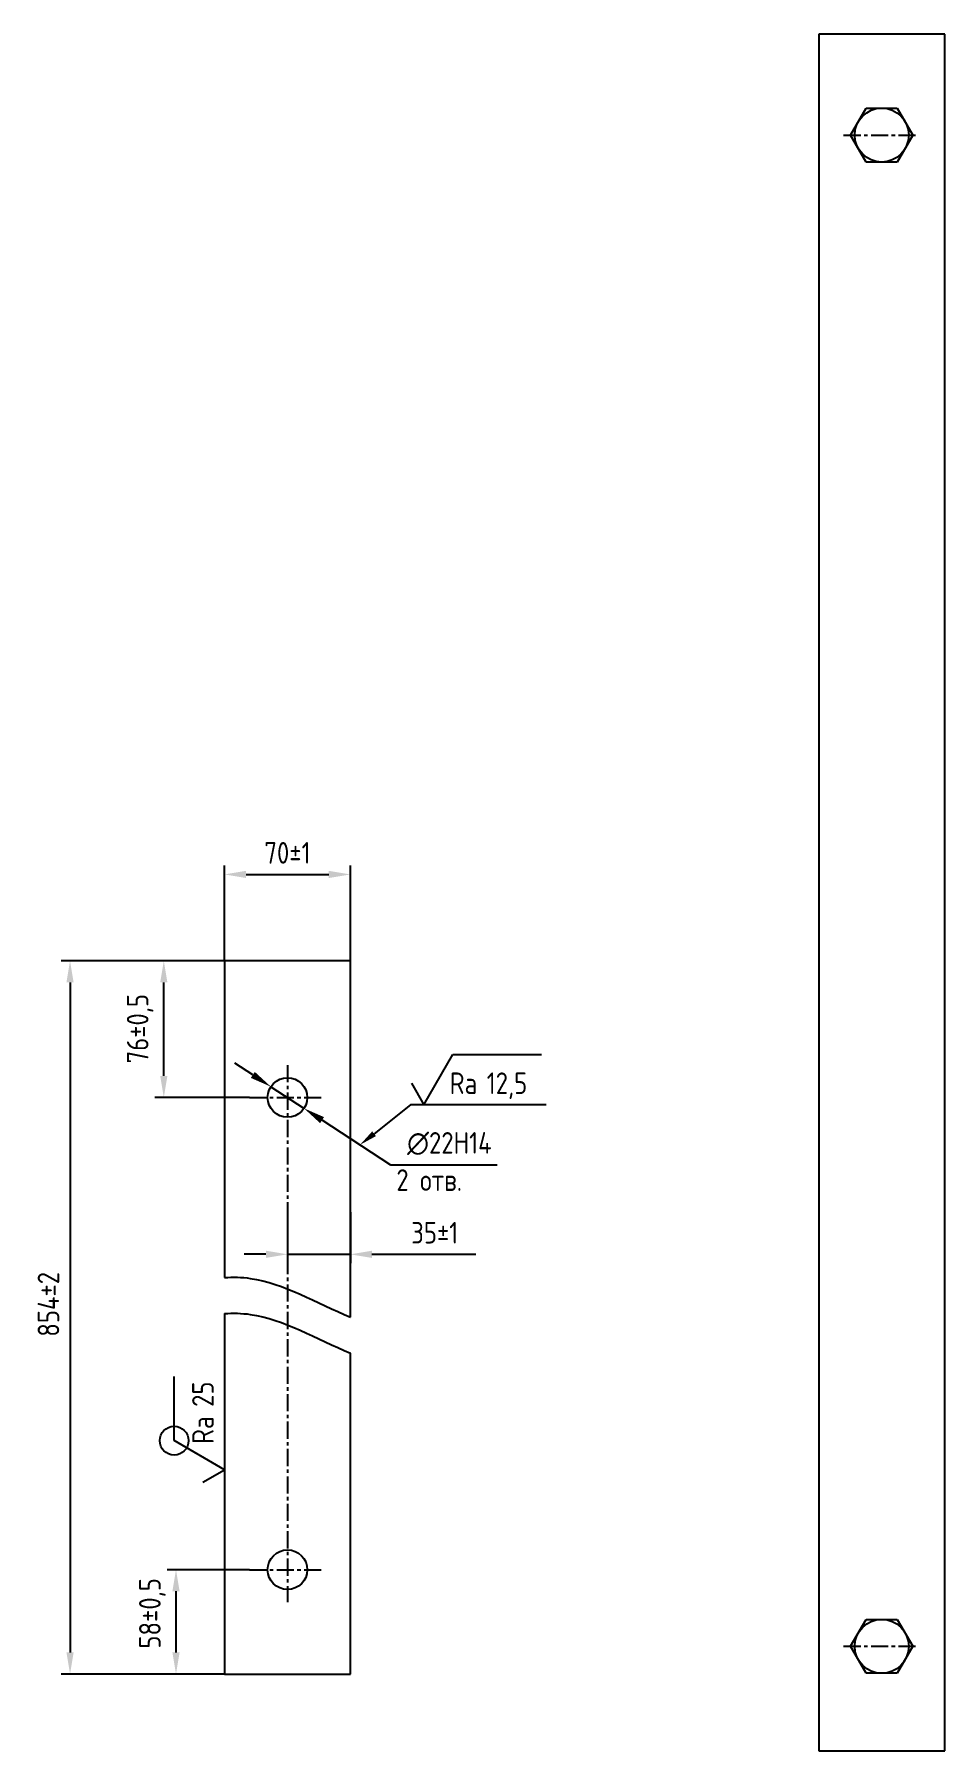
# Model space of a CAD drawing. Header units: millimetres. Extents: x 4815 to 5321, y 2350 to 3304.
import ezdxf

# ---------------------------------------------------------------- set-up
doc = ezdxf.new("R2010")
doc.units = ezdxf.units.MM
doc.header["$LTSCALE"] = 0.3
doc.linetypes.add('CENTER', pattern=[50.8, 31.75, -6.35, 6.35, -6.35])
for name, color, linetype in [('Bord', 1, 'Continuous'), ('Cen', 5, 'CENTER'), ('Cont', 6, 'Continuous'), ('Dim', 7, 'Continuous'), ('Text', 3, 'Continuous')]:
    doc.layers.add(name, color=color, linetype=linetype)
doc.styles.add('Style1', font='romans.shx', dxfattribs={"width": 0.8})
doc.dimstyles.new('Lin_5$0', dxfattribs={"dimscale": 5, "dimtxt": 3, "dimasz": 3, "dimexe": 1.25, "dimexo": 0, "dimgap": 1.5, "dimtad": 1, "dimtoh": 1, "dimtxsty": 'Style1', "dimcen": 2.5, "dimclrt": 3, "dimadec": 0, "dimazin": 0, "dimtfac": 1, "dimtmove": 0, "dimatfit": 3, "dimldrblk": 'DOT', "dimfxl": 1, "dimarcsym": 0})
doc.dimstyles.new('Lin_5$3', dxfattribs={"dimscale": 5, "dimtxt": 3, "dimasz": 3, "dimexe": 1.25, "dimexo": 0, "dimgap": 1.5, "dimtad": 1, "dimtoh": 1, "dimtxsty": 'Style1', "dimcen": 2.5, "dimclrt": 3, "dimadec": 0, "dimazin": 0, "dimtfac": 1, "dimtmove": 0, "dimatfit": 3, "dimldrblk": 'DOT', "dimfxl": 1, "dimarcsym": 0})

# ---------------------------------------------------------------- blocks, each defined once
blk = doc.blocks.new('*D50')
at = {"layer": 'Defpoints', "color": 0, "transparency": 16777216}
for p in [(4920.53, 2789.21), (4834.63, 2392.76), (4920.53, 2392.76)]:
    blk.add_point(p, dxfattribs=at)
at = {"layer": 'Dim', "color": 0, "linetype": 'ByBlock', "lineweight": -2, "transparency": 16777216}
for p, q in [((4920.53, 2789.21), (4829.63, 2789.21)), ((4834.63, 2777.21), (4834.63, 2404.76)), ((4920.53, 2392.76), (4829.63, 2392.76))]:
    blk.add_line(p, q, dxfattribs=at)
at = {"layer": 'Dim', "color": 0, "transparency": 16777216}
for points in [[(4832.63, 2777.21), (4836.63, 2777.21), (4834.63, 2789.21)], [(4832.63, 2404.76), (4836.63, 2404.76), (4834.63, 2392.76)]]:
    blk.add_solid(points, dxfattribs=at)
at = {"layer": 'Dim', "color": 3, "transparency": 16777216, "insert": (4822.63, 2598.25), "char_height": 12, "attachment_point": 5, "rotation": 90, "style": 'Style1'}
blk.add_mtext('854±2', dxfattribs=at)
blk = doc.blocks.new('_Dot')
at = {"color": 0, "linetype": 'ByBlock', "lineweight": -2}
blk.add_line((-0.5, 0), (-1, 0), dxfattribs=at)
at = {"color": 0, "linetype": 'ByBlock', "const_width": 0.5}
blk.add_lwpolyline([(-0.25, 0, 1), (0.25, 0, 1)], format="xyb", close=True, dxfattribs=at)
blk = doc.blocks.new('*D51')
at = {"layer": 'Defpoints', "color": 0, "transparency": 16777216}
for p in [(4990.53, 2837.21), (4920.53, 2789.21), (4990.53, 2789.21)]:
    blk.add_point(p, dxfattribs=at)
at = {"layer": 'Dim', "color": 0, "linetype": 'ByBlock', "lineweight": -2, "transparency": 16777216}
for p, q in [((4920.53, 2789.21), (4920.53, 2842.21)), ((4932.53, 2837.21), (4978.53, 2837.21)), ((4990.53, 2789.21), (4990.53, 2842.21))]:
    blk.add_line(p, q, dxfattribs=at)
at = {"layer": 'Dim', "color": 0, "transparency": 16777216}
for points in [[(4932.53, 2839.21), (4932.53, 2835.21), (4920.53, 2837.21)], [(4978.53, 2839.21), (4978.53, 2835.21), (4990.53, 2837.21)]]:
    blk.add_solid(points, dxfattribs=at)
at = {"layer": 'Dim', "color": 3, "transparency": 16777216, "insert": (4955.53, 2849.21), "char_height": 12, "attachment_point": 5, "style": 'Style1'}
blk.add_mtext('70±1', dxfattribs=at)
blk = doc.blocks.new('*D52')
at = {"layer": 'Defpoints', "color": 0, "transparency": 16777216}
for p in [(4955.53, 2649.46), (4990.53, 2649.46), (4990.53, 2626.06)]:
    blk.add_point(p, dxfattribs=at)
at = {"layer": 'Dim', "color": 0, "linetype": 'ByBlock', "lineweight": -2, "transparency": 16777216}
for p, q in [((4955.53, 2649.46), (4955.53, 2621.06)), ((4990.53, 2649.46), (4990.53, 2621.06)), ((4943.53, 2626.06), (4931.53, 2626.06)), ((4955.53, 2626.06), (4990.53, 2626.06)), ((5002.53, 2626.06), (5060.36, 2626.06))]:
    blk.add_line(p, q, dxfattribs=at)
at = {"layer": 'Dim', "color": 0, "transparency": 16777216}
for points in [[(4943.53, 2628.06), (4943.53, 2624.06), (4955.53, 2626.06)], [(5002.53, 2628.06), (5002.53, 2624.06), (4990.53, 2626.06)]]:
    blk.add_solid(points, dxfattribs=at)
at = {"layer": 'Dim', "color": 3, "transparency": 16777216, "insert": (5037.44, 2638.06), "char_height": 12, "attachment_point": 5, "style": 'Style1'}
blk.add_mtext('35±1', dxfattribs=at)
blk = doc.blocks.new('*D53')
at = {"layer": 'Defpoints', "color": 0, "transparency": 16777216}
for p in [(4946.32, 2719.23), (4964.74, 2707.2)]:
    blk.add_point(p, dxfattribs=at)
at = {"layer": 'Dim', "color": 0, "linetype": 'ByBlock', "lineweight": -2, "transparency": 16777216}
for p, q in [((4936.27, 2725.79), (4926.23, 2732.35)), ((4946.32, 2719.23), (4964.74, 2707.2)), ((5013.08, 2675.62), (4974.79, 2700.64)), ((5072.11, 2675.62), (5013.08, 2675.62))]:
    blk.add_line(p, q, dxfattribs=at)
at = {"layer": 'Dim', "color": 0, "transparency": 16777216}
for points in [[(4937.37, 2727.46), (4935.18, 2724.11), (4946.32, 2719.23)], [(4975.88, 2702.31), (4973.69, 2698.96), (4964.74, 2707.2)]]:
    blk.add_solid(points, dxfattribs=at)
at = {"layer": 'Dim', "color": 3, "transparency": 16777216, "insert": (5045.6, 2687.62), "char_height": 12, "attachment_point": 5, "style": 'Style1'}
blk.add_mtext('∅22H14', dxfattribs=at)
blk = doc.blocks.new('sherISO_01')
at = {"layer": 'Text'}
blk.add_line((4.04, 7), (16.36, 7), dxfattribs=at)
blk.add_lwpolyline([(-1.73, 3), (0, 0), (4.04, 7)], dxfattribs=at)
at = {"layer": 'Text', "style": 'Style1', "width": 0.8}
blk.add_text('Ra', height=3, dxfattribs=at).set_placement((3.58, 1.5))
blk.add_attdef('12,5', (8.73, 1.5), '', height=3, dxfattribs=at)
blk = doc.blocks.new('*S56')
at = {"layer": 'Dim'}
for p, q in [((5022.6, 2730.11), (5002.26, 2714.02)), ((5098, 2730.11), (5022.6, 2730.11))]:
    blk.add_line(p, q, dxfattribs=at)
at = {"layer": 'Dim', "linetype": 'Continuous'}
blk.add_trace([(5001.22, 2715.33), (5003.29, 2712.71), (4994.41, 2707.82)], dxfattribs=at)
blk = doc.blocks.new('*D54')
at = {"layer": 'Defpoints', "color": 0, "transparency": 16777216}
for p in [(4886.78, 2789.21), (4920.53, 2789.21), (4934.35, 2713.21)]:
    blk.add_point(p, dxfattribs=at)
at = {"layer": 'Dim', "color": 0, "linetype": 'ByBlock', "lineweight": -2, "transparency": 16777216}
for p, q in [((4920.53, 2789.21), (4881.78, 2789.21)), ((4886.78, 2725.21), (4886.78, 2777.21)), ((4934.35, 2713.21), (4881.78, 2713.21))]:
    blk.add_line(p, q, dxfattribs=at)
at = {"layer": 'Dim', "color": 0, "transparency": 16777216}
for points in [[(4884.78, 2777.21), (4888.78, 2777.21), (4886.78, 2789.21)], [(4884.78, 2725.21), (4888.78, 2725.21), (4886.78, 2713.21)]]:
    blk.add_solid(points, dxfattribs=at)
at = {"layer": 'Dim', "color": 3, "transparency": 16777216, "insert": (4873.64, 2751.46), "char_height": 12, "attachment_point": 5, "rotation": 90, "style": 'Style1'}
blk.add_mtext('76±0,5', dxfattribs=at)
blk = doc.blocks.new('*D55')
at = {"layer": 'Defpoints', "color": 0, "transparency": 16777216}
for p in [(4893.56, 2450.76), (4934.35, 2450.76), (4920.53, 2392.76)]:
    blk.add_point(p, dxfattribs=at)
at = {"layer": 'Dim', "color": 0, "linetype": 'ByBlock', "lineweight": -2, "transparency": 16777216}
for p, q in [((4934.35, 2450.76), (4888.56, 2450.76)), ((4893.56, 2404.76), (4893.56, 2438.76)), ((4920.53, 2392.76), (4888.56, 2392.76))]:
    blk.add_line(p, q, dxfattribs=at)
at = {"layer": 'Dim', "color": 0, "transparency": 16777216}
for points in [[(4891.56, 2438.76), (4895.56, 2438.76), (4893.56, 2450.76)], [(4891.56, 2404.76), (4895.56, 2404.76), (4893.56, 2392.76)]]:
    blk.add_solid(points, dxfattribs=at)
at = {"layer": 'Dim', "color": 3, "transparency": 16777216, "insert": (4880.42, 2426.48), "char_height": 12, "attachment_point": 5, "rotation": 90, "style": 'Style1'}
blk.add_mtext('58±0,5', dxfattribs=at)
blk = doc.blocks.new('A$C6CF913E7')
at = {"layer": 'Text'}
blk.add_circle((0, 0), 2, dxfattribs=at)
blk = doc.blocks.new('sherISO_07')
at = {"layer": 'Text'}
blk.add_line((4.04, 7), (12.93, 7), dxfattribs=at)
blk.add_lwpolyline([(-1.73, 3), (0, 0), (4.04, 7)], dxfattribs=at)
blk.add_blockref('A$C6CF913E7', (4.04, 7))
at = {"layer": 'Text', "style": 'Style1', "width": 0.8}
blk.add_text('Ra', height=3, dxfattribs=at).set_placement((3.58, 1.5))
blk.add_attdef('25', (8.73, 1.5), '', height=3, dxfattribs=at)

msp = doc.modelspace()

# ---------------------------------------------------------------- linework, layer by layer
at = {"layer": 'Bord'}
for points in [[(4920.53, 2613.11), (4925.325, 2613.471), (4948.793, 2612.955), (4971.666, 2598.885), (4990.53, 2591.182)], [(4920.53, 2593.084), (4925.325, 2593.446), (4948.793, 2592.929), (4971.666, 2578.859), (4990.53, 2571.156)]]:
    msp.add_open_spline(points, degree=3, knots=[75.3826505, 75.3826505, 75.3826505, 75.3826505, 90.6544596, 150.4458033, 150.4458033, 150.4458033, 150.4458033], dxfattribs=at)
at = {"layer": 'Cen'}
for p, q in [((5264.856, 3248.169), (5306.679, 3248.169)), ((4955.53, 2731.212), (4955.53, 2432.762)), ((4934.346, 2713.212), (4976.169, 2713.212)), ((4934.346, 2450.762), (4976.169, 2450.762)), ((5264.856, 2408.169), (5306.679, 2408.169))]:
    msp.add_line(p, q, dxfattribs=at)
at = {"layer": 'Cont'}
for p, q in [((5321.039, 3304.169), (5251.039, 3304.169)), ((5251.039, 3304.169), (5251.039, 2350.169)), ((5321.039, 2350.169), (5321.039, 3304.169)), ((5268.719, 3248.169), (5277.379, 3263.169)), ((5277.379, 3263.169), (5294.7, 3263.169)), ((5294.7, 3263.169), (5303.36, 3248.169)), ((5277.379, 3233.169), (5268.719, 3248.169)), ((5303.36, 3248.169), (5294.7, 3233.169)), ((5294.7, 3233.169), (5277.379, 3233.169)), ((4990.53, 2789.212), (4920.53, 2789.212)), ((4920.53, 2789.212), (4920.53, 2613.11)), ((4990.53, 2591.182), (4990.53, 2789.212)), ((4920.53, 2593.084), (4920.53, 2392.762)), ((4990.53, 2392.762), (4990.53, 2571.156)), ((5268.719, 2408.169), (5277.379, 2423.169)), ((5277.379, 2423.169), (5294.7, 2423.169)), ((5294.7, 2423.169), (5303.36, 2408.169)), ((5277.379, 2393.169), (5268.719, 2408.169)), ((5303.36, 2408.169), (5294.7, 2393.169)), ((4920.53, 2392.762), (4990.53, 2392.762)), ((5294.7, 2393.169), (5277.379, 2393.169)), ((5251.039, 2350.169), (5321.039, 2350.169))]:
    msp.add_line(p, q, dxfattribs=at)
for centre, radius in [((5286.039, 3248.169), 15), ((4955.53, 2713.212), 11), ((4955.53, 2450.762), 11), ((5286.039, 2408.169), 15)]:
    msp.add_circle(centre, radius, dxfattribs=at)

# ---------------------------------------------------------------- block references
at = {"xscale": 4, "yscale": 4, "zscale": 4, "rotation": 90.00000000000449}
msp.add_blockref('sherISO_07', (4920.53, 2506.344), dxfattribs=at).add_auto_attribs({'25': '25'})
at = {"layer": 'Cont', "xscale": 4, "yscale": 4, "zscale": 4}
msp.add_blockref('sherISO_01', (5031.434, 2709.167), dxfattribs=at).add_auto_attribs({'12,5': '12,5'})
at = {"layer": 'Dim'}
msp.add_blockref('*S56', (1.445, -20.944), dxfattribs=at)

# ---------------------------------------------------------------- texts
at = {"layer": 'Text', "style": 'Style1', "width": 0.8}
msp.add_text('2 отв.', height=12, dxfattribs=at).set_placement((5016.11, 2661.309))

# ---------------------------------------------------------------- dimensions: what is measured, and where the dimension line sits
at = {"layer": 'Dim'}
dim = msp.add_linear_dim(base=(4990.53, 2837.212), p1=(4920.53, 2789.212), p2=(4990.53, 2789.212), text='<>±1', dimstyle='Lin_5$0', override={"dimscale": 4, "dimpost": '', "dimarcsym": 1}, dxfattribs=at)
dim.commit()
dim.dimension.update_dxf_attribs({"geometry": '*D51', "text_midpoint": (4955.53, 2849.212)})
for base, p1, p2, text, picture, middle in [((4834.632, 2392.762), (4920.53, 2789.212), (4920.53, 2392.762), '854±2', '*D50', (4834.632, 2598.245)), ((4886.783, 2789.212), (4934.346, 2713.212), (4920.53, 2789.212), '<>±0,5', '*D54', (4886.783, 2751.464)), ((4893.559, 2450.762), (4920.53, 2392.762), (4934.346, 2450.762), '<>±0,5', '*D55', (4893.559, 2426.476))]:
    dim = msp.add_linear_dim(base=base, p1=p1, p2=p2, angle=90, text=text, dimstyle='Lin_5$0', override={"dimscale": 4, "dimarcsym": 1}, dxfattribs=at)
    dim.commit()
    dim.dimension.update_dxf_attribs({"geometry": picture, "text_midpoint": middle, "dimtype": 160})
dim = msp.add_diameter_dim_2p(p1=(4946.32, 2719.227), p2=(4964.739, 2707.197), text='<>H14', dimstyle='Lin_5$3', override={"dimscale": 4, "dimpost": '', "dimarcsym": 1}, dxfattribs=at)
dim.commit()
dim.dimension.update_dxf_attribs({"geometry": '*D53', "text_midpoint": (5045.597, 2675.623), "dimtype": 163})
dim = msp.add_linear_dim(base=(4990.53, 2626.055), p1=(4955.53, 2649.459), p2=(4990.53, 2649.459), text='<>±1', dimstyle='Lin_5$0', override={"dimscale": 4, "dimarcsym": 1}, dxfattribs=at)
dim.commit()
dim.dimension.update_dxf_attribs({"geometry": '*D52', "text_midpoint": (5037.444, 2626.055), "dimtype": 160})

doc.saveas('drawing.dxf')
